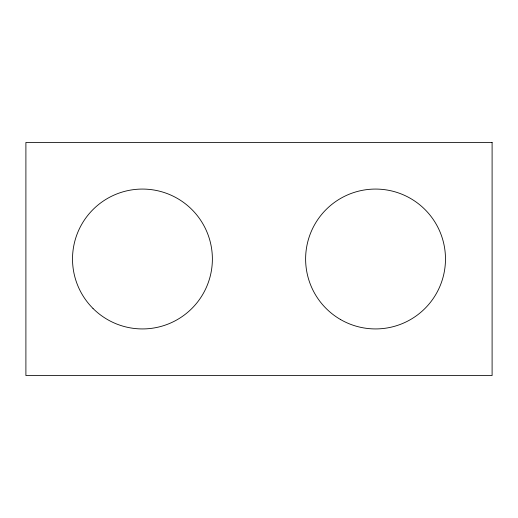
<?xml version="1.0" encoding="UTF-8"?>
<svg xmlns="http://www.w3.org/2000/svg" width="518" height="518" viewBox="0 0 518 518"><rect width="100%" height="100%" fill="white"/><g stroke="black" fill="none" stroke-linecap="round" stroke-linejoin="round"><path stroke-width="0.78" d="M492.1 142.45L25.9 142.45L25.9 375.55L492.1 375.55L492.1 142.45M93 308.45A69.93 69.93 0 0 0 209.997 277.098A69.93 69.93 0 0 0 124.352 191.453A69.93 69.93 0 0 0 93 308.45M340.585 319.561A69.93 69.93 0 0 0 445.48 259A69.93 69.93 0 0 0 340.585 198.439A69.93 69.93 0 0 0 340.585 319.561"/></g></svg>
